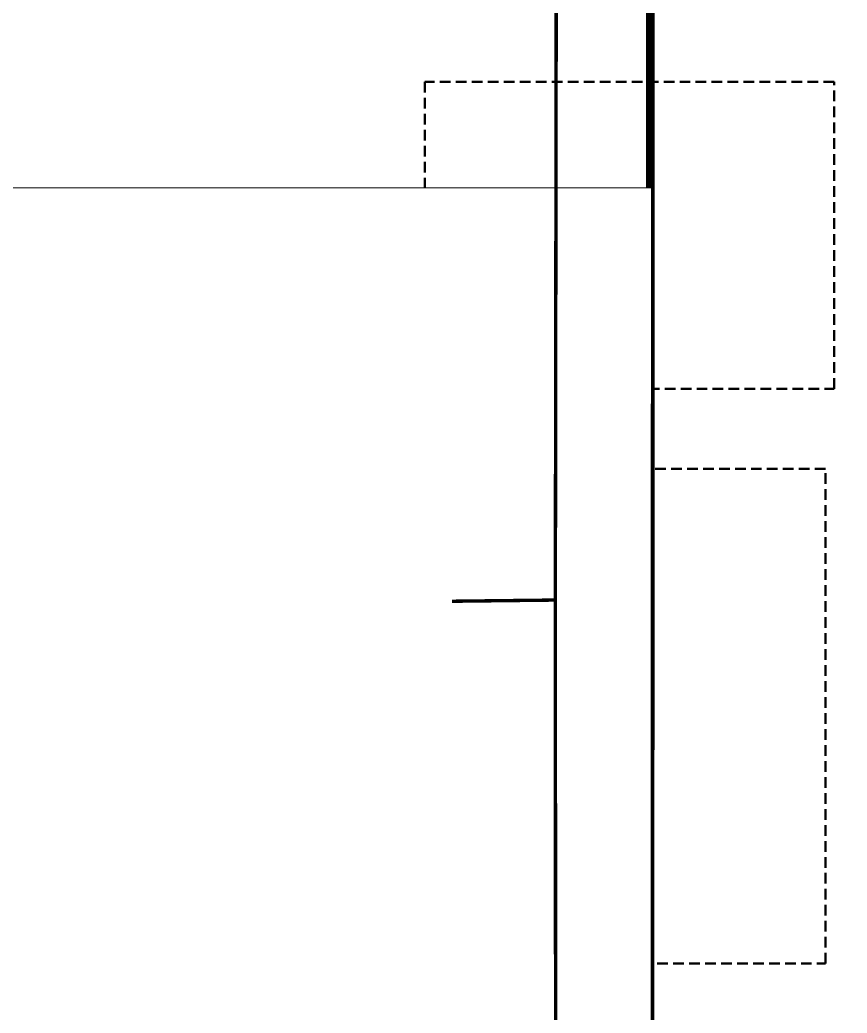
# Model space of a CAD drawing. Header units: centimetres. Extents: x -6122352 to 6876996, y -1694241 to 2592194.
# Drawn here: x 124638 to 129490, y -28507 to -22683 of the extents above; entities that cross this region are included whole.
import ezdxf
from ezdxf.xclip import XClip

# ---------------------------------------------------------------- set-up
doc = ezdxf.new("R2010")
doc.units = ezdxf.units.CM
doc.header["$MEASUREMENT"] = 0
doc.header["$XCLIPFRAME"] = 2
for name, pattern in [('DASHED2', [0.375, 0.25, -0.125]), ('XR-AR-END-SETTING OUT PLAN$0$23261-XR-AR-SI-GF$0$HIDDEN', [0.375, 0.25, -0.125]), ('XR-AR-END-SETTING OUT PLAN$0$23585-XR-AR-END-GROUND FLOOR$0$23261-XR-AR-SI-GF$0$HIDDEN', [0.375, 0.25, -0.125]), ('XR-AR-END-SETTING OUT PLAN$0$23585-XR-AR-END-GROUND FLOOR$0$945-4P-1-101-GROUND FLOOR PLAN$0$XR-MIDDLE-GROUND FLOOR PLAN$0$HIDDEN2', [0.1875, 0.125, -0.0625]), ('XR-AR-END-SETTING OUT PLAN$0$23585-XR-AR-END-GROUND FLOOR$0$XR-END-GROUND FLOOR PLAN$0$HIDDEN2', [0.1875, 0.125, -0.0625])]:
    doc.linetypes.add(name, pattern=pattern)
for name, color, linetype in [('23585-XR-AR-BOUNDARY WALLS AND SETBACKS$0$setback', 7, 'XR-AR-END-SETTING OUT PLAN$0$23261-XR-AR-SI-GF$0$HIDDEN'), ('@MI-REF LAYER', 7, 'Continuous'), ('B_TH_4', 7, 'Continuous'), ('XR-AR-END-SETTING OUT PLAN$0$23585-XR-AR-END-GROUND FLOOR$0$A-Flor-Strs', 1, 'Continuous')]:
    doc.layers.add(name, color=color, linetype=linetype)
for name, color, linetype, lineweight in [('@ Foundations', 4, 'DASHED2', 50), ('A-ANNO-TEXT', 3, 'Continuous', 25), ('XR-AR-END-SETTING OUT PLAN$0$23585-XR-AR-END-GROUND FLOOR$0$A-DOOR-FULL', 1, 'Continuous', 9), ('XR-AR-END-SETTING OUT PLAN$0$23585-XR-AR-END-GROUND FLOOR$0$A-FLOR-OVHD', 9, 'XR-AR-END-SETTING OUT PLAN$0$23585-XR-AR-END-GROUND FLOOR$0$23261-XR-AR-SI-GF$0$HIDDEN', 15), ('XR-AR-END-SETTING OUT PLAN$0$23585-XR-AR-END-GROUND FLOOR$0$A-GLAZ-SILL', 8, 'Continuous', 5), ('XR-AR-END-SETTING OUT PLAN$0$23585-XR-AR-END-GROUND FLOOR$0$A-GLAZ-WNDO', 232, 'Continuous', 9), ('XR-AR-END-SETTING OUT PLAN$0$23585-XR-AR-END-GROUND FLOOR$0$A-WALL', 7, 'Continuous', 30), ('XR-AR-END-SETTING OUT PLAN$0$23585-XR-AR-END-GROUND FLOOR$0$S-COLS', 51, 'Continuous', 40), ('XR-AR-END-SETTING OUT PLAN$0$23585-XR-AR-END-GROUND FLOOR$0$S-COLS-PATT', 8, 'Continuous', 5)]:
    doc.layers.add(name, color=color, linetype=linetype, lineweight=lineweight)

# ---------------------------------------------------------------- blocks, each defined once
blk = doc.blocks.new('23585-XR-AR-BOUNDARY WALLS AND SETBACKS')
at = {"layer": '23585-XR-AR-BOUNDARY WALLS AND SETBACKS$0$setback', "ltscale": 40, "const_width": 0.05}
blk.add_lwpolyline([(496482.7465575228, 2768938.266069014), (496468.3693618508, 2768951.439640108), (496472.5242740114, 2768955.974177996), (496476.5774013817, 2768960.39789873), (496480.6310491082, 2768964.821550814), (496484.6844491076, 2768969.245350815), (496488.7378421992, 2768973.669143274), (496492.8907719729, 2768978.201506046), (496507.268439416, 2768965.02861297), (496503.11500178, 2768960.495598367), (496499.0616017811, 2768956.071798366), (496495.0082017799, 2768951.647998367), (496490.9548017806, 2768947.224198367), (496486.9014429426, 2768942.800443289)], close=True, dxfattribs=at)
blk = doc.blocks.new('A$C9d9485f6')
at = {"layer": 'A-ANNO-TEXT', "rotation": 312.4881850805905}
blk.add_blockref('23585-XR-AR-BOUNDARY WALLS AND SETBACKS', (-2377088.534775567, -1504219.252137818), dxfattribs=at)
blk = doc.blocks.new('*U35')
for points in [[(91, -5.684341886080801e-14), (41, -5.684341886080801e-14), (41, 1021), (91, 1021)], [(0, 0), (38, -5.684341886080801e-14), (38, -50), (50, -50), (50, -249.999999999997), (0, -249.999999999997)], [(1100, 2.842170943040401e-14), (1062, -2.842170943040401e-14), (1062, -49.99999999999997), (1050, -49.99999999999997), (1050, -249.999999999997), (1100, -249.999999999997)]]:
    blk.add_lwpolyline(points, close=True)
at = {"color": 8, "linetype": 'XR-AR-END-SETTING OUT PLAN$0$23585-XR-AR-END-GROUND FLOOR$0$XR-END-GROUND FLOOR PLAN$0$HIDDEN2'}
blk.add_arc((41, -5.684341886080801e-14), 1021, 1.594950045944486e-15, 90, dxfattribs=at)
at = {"layer": 'XR-AR-END-SETTING OUT PLAN$0$23585-XR-AR-END-GROUND FLOOR$0$A-GLAZ-SILL', "linetype": 'XR-AR-END-SETTING OUT PLAN$0$23585-XR-AR-END-GROUND FLOOR$0$945-4P-1-101-GROUND FLOOR PLAN$0$XR-MIDDLE-GROUND FLOOR PLAN$0$HIDDEN2', "ltscale": 3}
blk.add_lwpolyline([(0, 0), (1100, 0), (1100, -249.999999999997), (0, -249.999999999997)], close=True, dxfattribs=at)
blk = doc.blocks.new('*U37')
for points in [[(91, -5.684341886080801e-14), (41, -5.684341886080801e-14), (41, 1021), (91, 1021)], [(0, 0), (38, -5.684341886080801e-14), (38, -50), (50, -50), (50, -109.9999999801787), (0, -109.9999999801787)], [(1100, 2.842170943040401e-14), (1062, -2.842170943040401e-14), (1062, -49.99999999999997), (1050, -49.99999999999997), (1050, -109.9999999801786), (1100, -109.9999999801786)]]:
    blk.add_lwpolyline(points, close=True)
at = {"color": 8, "linetype": 'XR-AR-END-SETTING OUT PLAN$0$23585-XR-AR-END-GROUND FLOOR$0$XR-END-GROUND FLOOR PLAN$0$HIDDEN2'}
blk.add_arc((41, -5.684341886080801e-14), 1021, 1.594950045944486e-15, 90, dxfattribs=at)
at = {"layer": 'XR-AR-END-SETTING OUT PLAN$0$23585-XR-AR-END-GROUND FLOOR$0$A-GLAZ-SILL', "linetype": 'XR-AR-END-SETTING OUT PLAN$0$23585-XR-AR-END-GROUND FLOOR$0$945-4P-1-101-GROUND FLOOR PLAN$0$XR-MIDDLE-GROUND FLOOR PLAN$0$HIDDEN2', "ltscale": 3}
blk.add_lwpolyline([(0, 0), (1100, 0), (1100, -109.9999999801786), (0, -109.9999999801786)], close=True, dxfattribs=at)
blk = doc.blocks.new('XR-AR-END-SETTING OUT PLAN$0$23585-XR-AR-END-GROUND FLOOR$0$A$C75a8815d')
at = {"layer": 'XR-AR-END-SETTING OUT PLAN$0$23585-XR-AR-END-GROUND FLOOR$0$S-COLS', "color": 252, "lineweight": 30}
for points in [[(-0.02841067314147949, 3499.999932765961), (-0.02841019630432129, 2699.999933242798), (249.9715893268585, 2699.999932765961), (249.9715902805328, 3499.999933004379)], [(3.814697265625e-06, 0.001664876937866211), (3.814697265625e-06, 550.001665353775), (250.0000038146973, 550.0016646385193), (250.0000038146973, 0.001665115356445312)]]:
    blk.add_lwpolyline(points, close=True, dxfattribs=at)
blk = doc.blocks.new('XR-AR-END-SETTING OUT PLAN')
at = {"layer": 'XR-AR-END-SETTING OUT PLAN$0$23585-XR-AR-END-GROUND FLOOR$0$A-FLOR-OVHD', "color": 8}
blk.add_line((3200.106140449643, 10249.99855422974), (3200.106631532311, 8999.99834060669), dxfattribs=at)
at = {"layer": 'XR-AR-END-SETTING OUT PLAN$0$23585-XR-AR-END-GROUND FLOOR$0$A-FLOR-OVHD', "color": 8, "ltscale": 5}
for p, q in [((4150.149359419942, 9210.30683708191), (3250.158987239003, 9610.350899219513)), ((3250.158987298608, 9210.306836605072), (4150.149360194802, 9610.350899219513))]:
    blk.add_line(p, q, dxfattribs=at)
blk.add_lwpolyline([(3250.158987298608, 9210.306836605072), (4150.149359419942, 9210.30683708191), (4150.149360194802, 9610.350899219513), (3250.158987239003, 9610.350899219513)], close=True, dxfattribs=at)
at = {"layer": 'XR-AR-END-SETTING OUT PLAN$0$23585-XR-AR-END-GROUND FLOOR$0$A-Flor-Strs', "color": 8}
for p, q in [((3000.102111771703, 10249.9985537529), (3000.102079167962, 8999.993498325348)), ((3300.102112427354, 10249.99855422974), (3300.102079108357, 8999.99349784851)), ((3300.102093592286, 9549.99603509903), (3171.357380345464, 9681.451865673065)), ((3000.102095738053, 9549.996026039124), (3300.102093592286, 9549.99603509903)), ((3300.102093592286, 9549.99603509903), (3171.35738016665, 9418.540202617645))]:
    blk.add_line(p, q, dxfattribs=at)
at = {"layer": 'XR-AR-END-SETTING OUT PLAN$0$23585-XR-AR-END-GROUND FLOOR$0$A-GLAZ-SILL', "color": 8}
blk.add_line((3250.100986972451, 6049.997144699097), (3250.10133947432, 8199.998291492462), dxfattribs=at)
at = {"layer": 'XR-AR-END-SETTING OUT PLAN$0$23585-XR-AR-END-GROUND FLOOR$0$A-GLAZ-WNDO', "color": 8}
for p, q in [((3000.101339235902, 8199.998291015625), (3000.101339116693, 8149.998291015625)), ((3150.100986912847, 6099.997143745422), (3150.101339116693, 8199.998291015625)), ((3150.101339116693, 8199.998291015625), (3150.101339295506, 8149.998290538788)), ((3150.101339295506, 8149.998290538788), (3000.101339116693, 8149.998291015625)), ((3000.101213410497, 7447.998108863831), (3000.101213350892, 7497.998109340668)), ((3000.101213350892, 7497.998109340668), (3150.101213827729, 7497.998108386993)), ((3150.101213827729, 7497.998108386993), (3150.101213887334, 7447.998108863831)), ((3150.101213887334, 7447.998108863831), (3000.101213410497, 7447.998108863831)), ((3000.100987270474, 6746.998107910156), (3000.100986436009, 6796.998108863831)), ((3000.100986436009, 6796.998108863831), (3150.100987270474, 6796.998108863831)), ((3150.100987270474, 6796.998108863831), (3150.100986376405, 6746.998108863831)), ((3150.100986376405, 6746.998108863831), (3000.100987270474, 6746.998107910156)), ((3000.100986972451, 6049.997144699097), (3000.100986972451, 6099.997144699097)), ((3000.100986972451, 6099.997144699097), (3150.100986912847, 6099.997143745422)), ((3150.100986912847, 6099.997143745422), (3150.100987151265, 6049.997144699097)), ((3000.100986972451, 6049.997144699097), (3250.100986972451, 6049.997144699097))]:
    blk.add_line(p, q, dxfattribs=at)
for points in [[(3250.122793927789, 8199.997313976288), (3000.101339235902, 8199.998291015625)], [(3000.101213350892, 7497.998109340668), (3000.101339116693, 8149.998291015625)], [(3050.101339116693, 8149.998291015625), (3050.101213350892, 7497.998108863831)], [(3000.100986972451, 6099.997144699097), (3000.101213410497, 7447.998108863831)], [(3050.101213291287, 7447.998109340668), (3050.100986912847, 6796.998107910156)], [(3050.100986853242, 6746.998108386993), (3050.1009863168, 6099.997145175934)]]:
    blk.add_lwpolyline(points, dxfattribs=at)
at = {"layer": 'XR-AR-END-SETTING OUT PLAN$0$23585-XR-AR-END-GROUND FLOOR$0$A-WALL', "color": 8}
for points in [[(9250.102083459496, 6650.001490592957), (9050.100989297032, 6650.001235485077), (9050.10098965466, 8750.000639915466), (6850.11106570065, 8750.002635478973), (6850.111066058278, 8700.0026679039), (6750.111065879464, 8700.002668380737), (6750.111065879464, 8750.000871658325), (6650.111065939069, 8750.000871658325), (6650.111065283418, 8850.002022743225), (6950.111065164208, 8850.002250671387), (6950.111065879464, 8899.99970960617), (7050.111065879464, 8899.99970817566), (7050.11106570065, 8850.002797603607), (9050.099628582597, 8850.000640392303), (9050.10098899901, 10349.9981546402), (7050.11106581986, 10349.99975156784), (7050.111065998673, 9799.999710083008), (6950.11106570065, 9799.999708652496), (6950.112433806062, 10550.00580835342), (7050.108891561627, 10550.00580835342), (7050.104876235127, 10449.99988079071), (9050.099116638303, 10449.9981546402), (9049.948119357228, 19523.36598014832), (9249.950268521905, 19523.36597967148)], [(4790.1072358042, 8749.999267578125), (3250.101112738252, 8749.997854709625), (3250.123472645879, 8199.998291492462), (3000.123275354505, 8199.998291015625), (3000.100934281945, 8999.998242855072), (4540.107388034463, 8999.998847484589), (4540.107358470559, 9049.998554706573), (4790.107358232141, 9049.99855518341)], [(5650.11106570065, 8750.000054359436), (4790.107256367803, 8749.999291419983), (4790.107256188989, 8850.000108718872), (5650.111065641046, 8850.001082897186)], [(3250.12934859097, 5750.006791114807), (3250.100409820676, 5750.006854534149), (3250.100986972451, 6049.997144699097), (3000.129348531365, 6049.997144699097), (3000.129348650575, 5499.999974727631), (3250.129348769784, 5500.006791591644)], [(3250.129348710179, 5499.998108386993), (7760.105232134461, 5500.00174665451), (7760.105232253671, 5750.00045633316), (3250.129348531365, 5749.997789859772)]]:
    blk.add_lwpolyline(points, close=True, dxfattribs=at)
blk.add_lwpolyline([(3850.106042101979, 10500.01968860626), (5750.107330158353, 10500.00084400177), (5750.107415214181, 10250.00188541412), (4790.107357934117, 10249.9985537529), (4790.107358291745, 10149.99855566025), (4540.107357993722, 10149.99855566025), (4540.10735835135, 10249.9985537529), (3000.102095916867, 10249.99855327606), (3000.102079048753, 11999.99910259247), (3250.104392960668, 11999.99910163879), (3250.104392841458, 11100.02067995071), (3850.106042161584, 11100.02068090439), (3850.10604198277, 10499.99947547913)], dxfattribs=at)
at = {"layer": 'XR-AR-END-SETTING OUT PLAN$0$23585-XR-AR-END-GROUND FLOOR$0$A-DOOR-FULL', "color": 8, "xscale": -1, "rotation": 270}
blk.add_blockref('*U35', (4790.107358232141, 9049.99855518341), dxfattribs=at)
at = {"layer": 'XR-AR-END-SETTING OUT PLAN$0$23585-XR-AR-END-GROUND FLOOR$0$A-DOOR-FULL', "color": 8, "xscale": 0.9090909090912127, "yscale": 0.9090909090912127, "zscale": 0.9090909090912127, "rotation": 179.9999999999999}
blk.add_blockref('*U37', (6650.111066237092, 8750.001082897186), dxfattribs=at)
at = {"layer": 'XR-AR-END-SETTING OUT PLAN$0$23585-XR-AR-END-GROUND FLOOR$0$S-COLS-PATT', "color": 8}
blk.add_blockref('XR-AR-END-SETTING OUT PLAN$0$23585-XR-AR-END-GROUND FLOOR$0$A$C75a8815d', (3000.129344239831, 5499.998310089111), dxfattribs=at)
blk = doc.blocks.new('END UNIT')
at = {"xscale": 0.001, "yscale": 0.001, "zscale": 0.001}
blk.add_blockref('XR-AR-END-SETTING OUT PLAN', (-9.150201729830158, 0), dxfattribs=at)
blk = doc.blocks.new('TH_4')
blk.add_blockref('END UNIT', (495802.3053798428, 2769130.514097063))
blk = doc.blocks.new('A$C780da55d')
at = {"layer": 'B_TH_4', "xscale": 1.000039159572381, "yscale": 1.000039159572381, "zscale": 1.000039159572381}
blk.add_blockref('TH_4', (-495814.0704651335, -2769239.302089663), dxfattribs=at)
blk = doc.blocks.new('23585-XR-AR-MALDIVE-2$0$TH_4')
blk.add_blockref('A$C780da55d', (495794.655359471, 2769130.864096801))
at = {"layer": '@ Foundations', "linetype": 'DASHED2', "ltscale": 0.25}
for points in [[(495795.1303292943, 2769137.659769025), (495797.4303292944, 2769137.659769025), (495797.4303292944, 2769140.559769025), (495795.1303292943, 2769140.559769025)], [(495797.4803292943, 2769135.389769025), (495797.4803292943, 2769137.189769024), (495795.0803292943, 2769137.189769024), (495795.0803292943, 2769135.389769025)]]:
    blk.add_lwpolyline(points, close=True, dxfattribs=at)

msp = doc.modelspace()

# ---------------------------------------------------------------- hatches: boundary and pattern name
at = {"layer": '@MI-REF LAYER'}
h = msp.add_hatch(dxfattribs=at)
h.set_pattern_fill('ANSI31', color=256, scale=1999.999998458916, angle=186.7183412143764)
h.set_pattern_definition([(231.7183412143764, (-2377109729.195271, -1504175463.930205), (196.2436825049419, -154.8819453021617), [])])
h.paths.add_polyline_path([(92037.13902258463, -23664.3948279237), (128338.704709431, -23670.85480309973), (128336.2093290135, -37944.68568790456), (122085.9638312767, -37943.57343604637), (122086.1519751847, -37642.94383336664), (98284.7186077416, -37638.70829634352), (98284.79975513293, -37939.33794656528), (92034.55425807217, -37938.22569720303)])

# ---------------------------------------------------------------- block references
at = {"layer": '@MI-REF LAYER', "xscale": 1000, "yscale": 1000, "zscale": 1000}
msp.add_blockref('A$C9d9485f6', (-23958.95045533385, 48155.57226163784), dxfattribs=at)

# ---------------------------------------------------------------- next in the draw order: block references
at = {"layer": '@MI-REF LAYER'}
ref = msp.add_blockref('23585-XR-AR-MALDIVE-2$0$TH_4', (496417262.486582, 2769024071.136306), dxfattribs=dict(at, xscale=999.9999999999998, yscale=999.9999999999998, zscale=999.9999999999998, rotation=179.9898040398786))
XClip(ref).set_block_clipping_path([(495835.39554444235, 2769154.4543920932), (495826.3054936873, 2769154.4143740092), (495820.3054908863, 2769154.4143365184), (495814.30548605276, 2769154.414299026), (495808.30548121966, 2769154.4142615357), (495802.3054763861, 2769154.4142240435), (495793.3572849813, 2769154.454544789), (495793.3582675471, 2769130.514365376), (495835.3955587419, 2769130.5143724433)])

# ---------------------------------------------------------------- next in the draw order: linework, layer by layer
at = {"layer": '@MI-REF LAYER', "const_width": 5}
msp.add_lwpolyline([(128336.2540242733, -37944.68569592456), (122085.9638314471, -37943.5734359267), (122086.1519760981, -37642.94383344002), (98284.7186079132, -37638.70829618581), (98284.79975523063, -37939.33794651444), (92034.55425771952, -37938.22569750743), (92037.1390228465, -23664.39482768384), (128338.704709444, -23670.85480311403)], close=True, dxfattribs=at)

# ---------------------------------------------------------------- next in the draw order: wipeouts: each hides what was drawn before it
at = {"color": 10}
msp.add_wipeout([(92037.13902258464, -23664.3948279237), (128338.70470943095, -23670.854803099734), (128336.20932901348, -37944.685687904566), (122085.96383127675, -37943.57343604637), (122086.15197518466, -37642.94383336664), (98284.71860774161, -37638.708296343524), (98284.79975513293, -37939.337946565276), (92034.55425807218, -37938.22569720303)], dxfattribs=at).dxf.layer = '@MI-REF LAYER'

# ---------------------------------------------------------------- next in the draw order: linework, layer by layer
at = {"layer": '@MI-REF LAYER', "color": 1, "const_width": 19.99999999999999}
msp.add_lwpolyline([(131218.9053719082, -18263.51550715232), (127784.7336620974, -21771.32661891595), (127778.5613923502, -26084.92718756002), (127173.171064216, -26091.95583549578), (127778.5613923502, -26084.92718756002), (127784.7563589779, -38245.8471246859), (131200.0174047367, -41913.44301183979)], dxfattribs=at)

# ---------------------------------------------------------------- next in the draw order: wipeouts: each hides what was drawn before it
at = {"color": 10}
msp.add_wipeout([(127171.32501832896, -24241.95675493571), (120201.84147509241, -24248.91134418099), (120205.53356623821, -27948.909502923125), (127175.01710973759, -27941.954913964808), (127171.32502020641, -24241.956756985426)], dxfattribs=at).dxf.layer = '@MI-REF LAYER'

doc.saveas('drawing.dxf')
